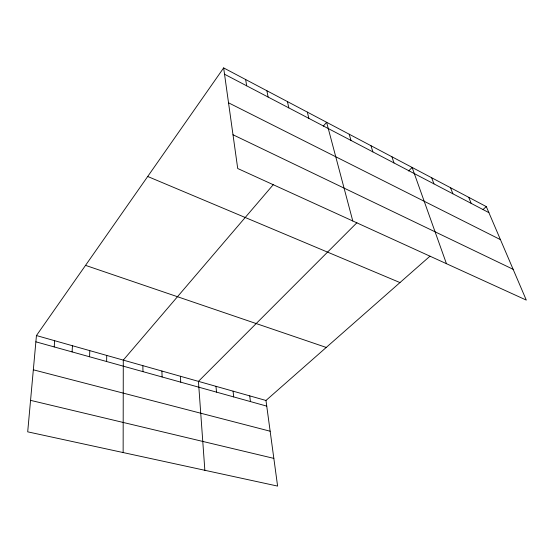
<?xml version="1.0" encoding="UTF-8"?>
<svg xmlns="http://www.w3.org/2000/svg" width="554" height="554" viewBox="0 0 554 554"><rect width="100%" height="100%" fill="white"/><g stroke="black" fill="none" stroke-linecap="round" stroke-linejoin="round"><path stroke-width="0.83" d="M123.14 452.556L123.286 360.114L273.413 184.503M106.624 361.527L106.735 355.433M89.575 356.776L89.79 350.64M72.103 351.915L72.435 345.731M54.216 346.929L54.659 340.703M223.65 67.913L237.714 168.506L526.3 300.102L486.315 206.614L223.65 67.913L36.446 335.551L27.7 431.836L277.602 486.087L265.975 400.466L429.973 256.183M323.28 126.173L326.611 122.282L352.78 220.977M356.908 222.729L198.436 381.367L204.855 470.298M408.582 170.999L412.134 167.44L446.441 263.683M483.095 209.44L486.315 206.614M30.56 400.355L273.835 458.38M33.33 369.802L270.151 431.22M35.871 341.818L266.744 406.117M36.446 335.551L265.975 400.466M85.531 265.366L326.237 347.441M147.71 176.484L399.967 282.575M232.999 134.754L513.136 269.313M228.532 102.802L500.442 239.64M224.536 74.229L488.891 212.639M468.705 197.314L471.198 203.373M450.492 187.695L452.895 193.796M431.649 177.744L433.948 183.873M391.913 156.761L393.991 162.952M370.945 145.688L372.897 151.907M349.193 134.207L351.007 140.446M307.338 112.102L308.862 118.376M287.436 101.59L288.821 107.885M266.876 90.738L268.101 97.04M245.63 79.513L246.689 85.828M249.736 395.875L250.429 401.574M233.082 391.166L233.691 396.913M215.991 386.332L216.503 392.128M180.417 376.27L180.736 382.17M161.893 371.028L162.114 376.976M142.856 365.647L142.967 371.644"/></g></svg>
